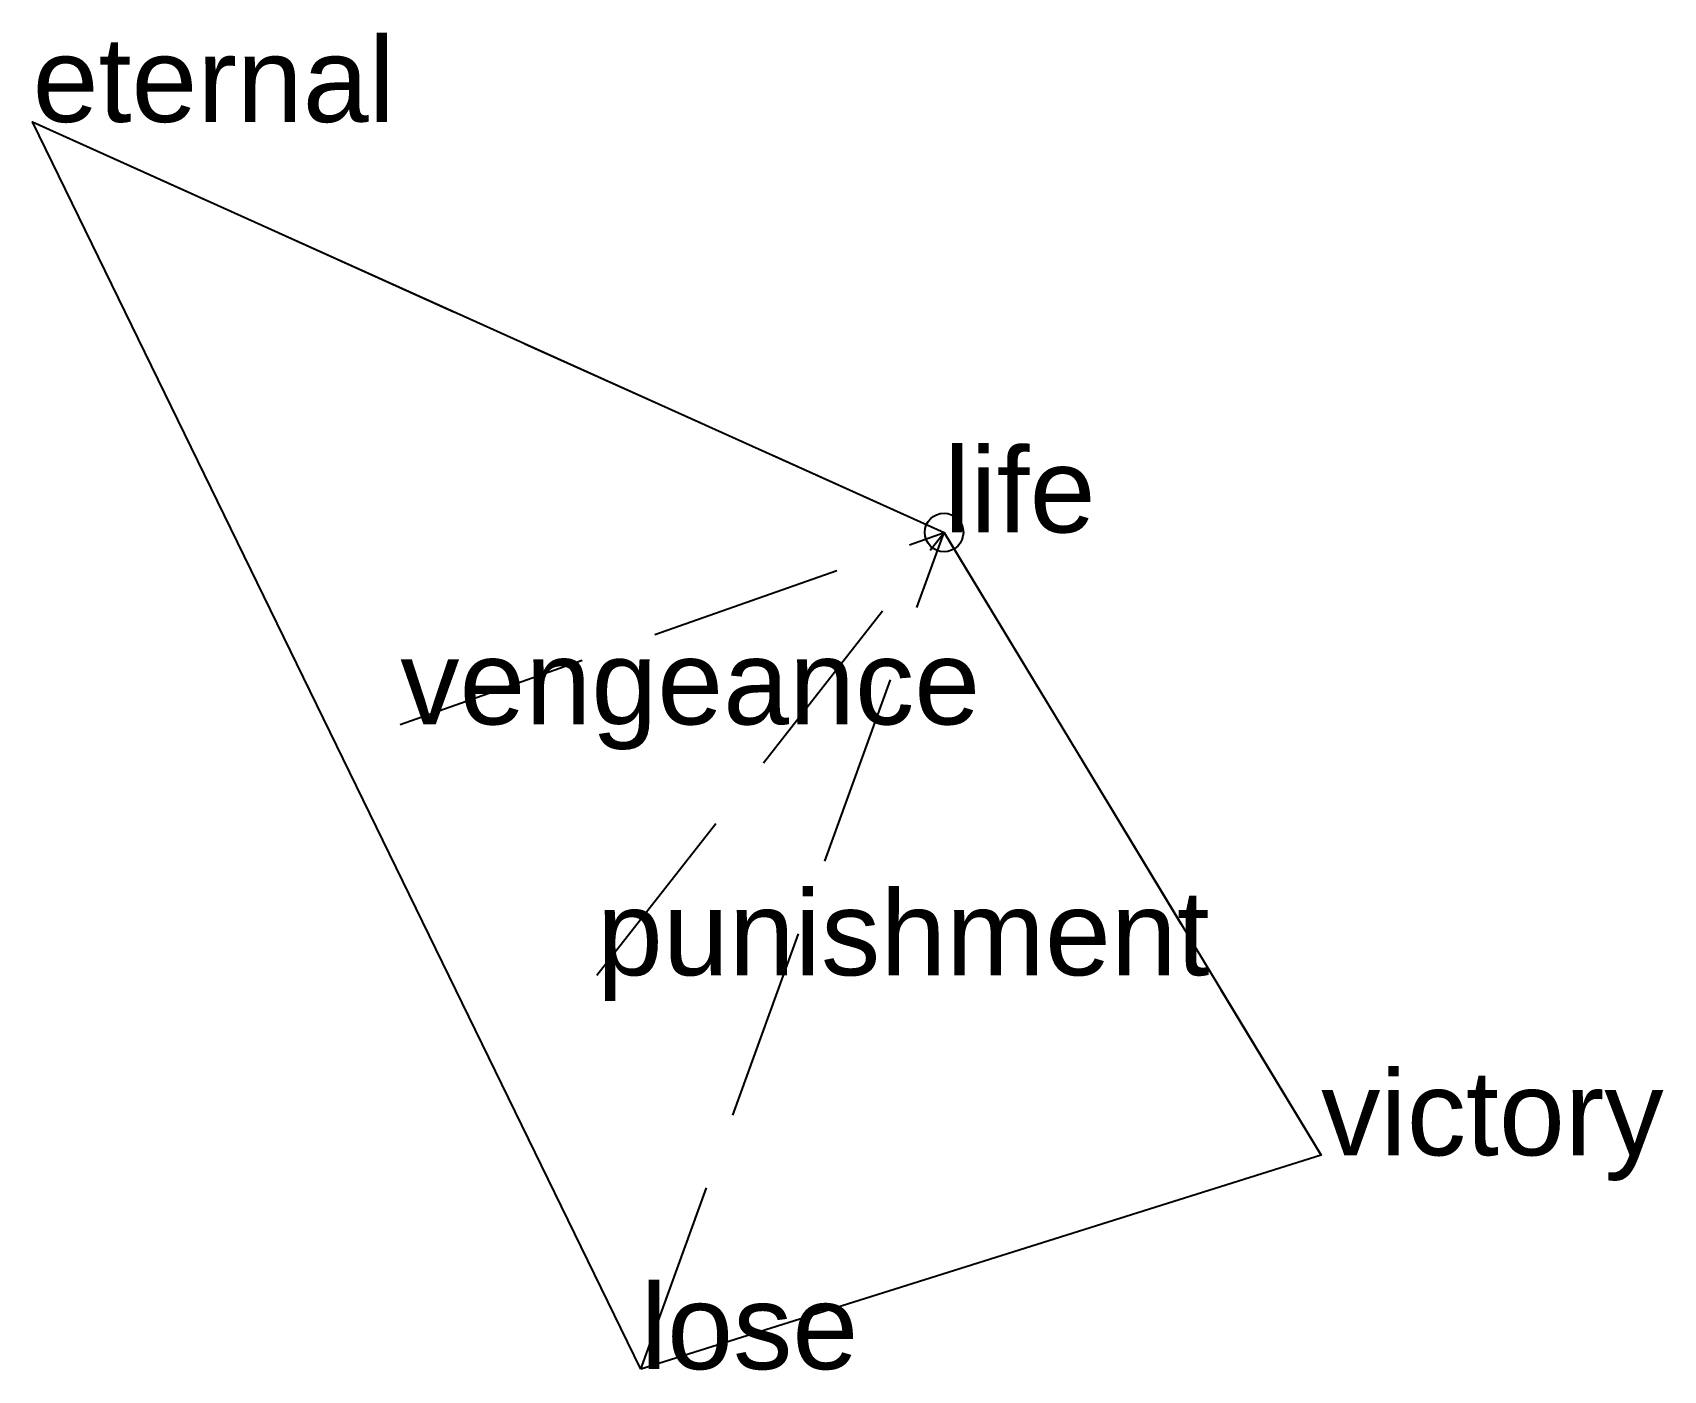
# Model space of a CAD drawing. Extents: x -1.18 to 0.93, y -1.09 to 0.65.
import ezdxf

# ---------------------------------------------------------------- set-up
doc = ezdxf.new("R2010")
doc.units = 0
doc.linetypes.add('DASHED2', pattern=[0.3, 0.25, -0.05])
doc.layers.add('TEXT', color=1, linetype='CONTINUOUS')
doc.styles.get("Standard").update_dxf_attribs({"font": 'arial.ttf'})

msp = doc.modelspace()

# ---------------------------------------------------------------- linework, layer by layer
at = {"linetype": 'DASHED2'}
for p in [(-1.1816, 0.5319), (-0.705, -0.2488), (-0.45, -0.5739), (-0.3931, -1.0843), (0, 0), (0.4889, -0.8072)]:
    msp.add_line(p, (0, 0), dxfattribs=at)
msp.add_circle((0, 0), 0.025)
at = {"layer": 'OUTLINE', "linetype": 'CONTINUOUS'}
msp.add_polyline3d([(-0.3931, -1.0843, 0), (-1.1816, 0.5319, 0), (0, 0, 0), (0.4889, -0.8072, 0), (-0.3931, -1.0843, 0)], close=True, dxfattribs=at)

# ---------------------------------------------------------------- texts
at = {"layer": 'TEXT'}
for s, p in [('eternal', (-1.1816, 0.5319)), ('life', (0, 0)), ('vengeance', (-0.705, -0.2488)), ('punishment', (-0.45, -0.5739)), ('victory', (0.4889, -0.8072)), ('lose', (-0.3931, -1.0843))]:
    msp.add_text(s, height=0.11, dxfattribs=at).set_placement(p)

doc.saveas('drawing.dxf')
